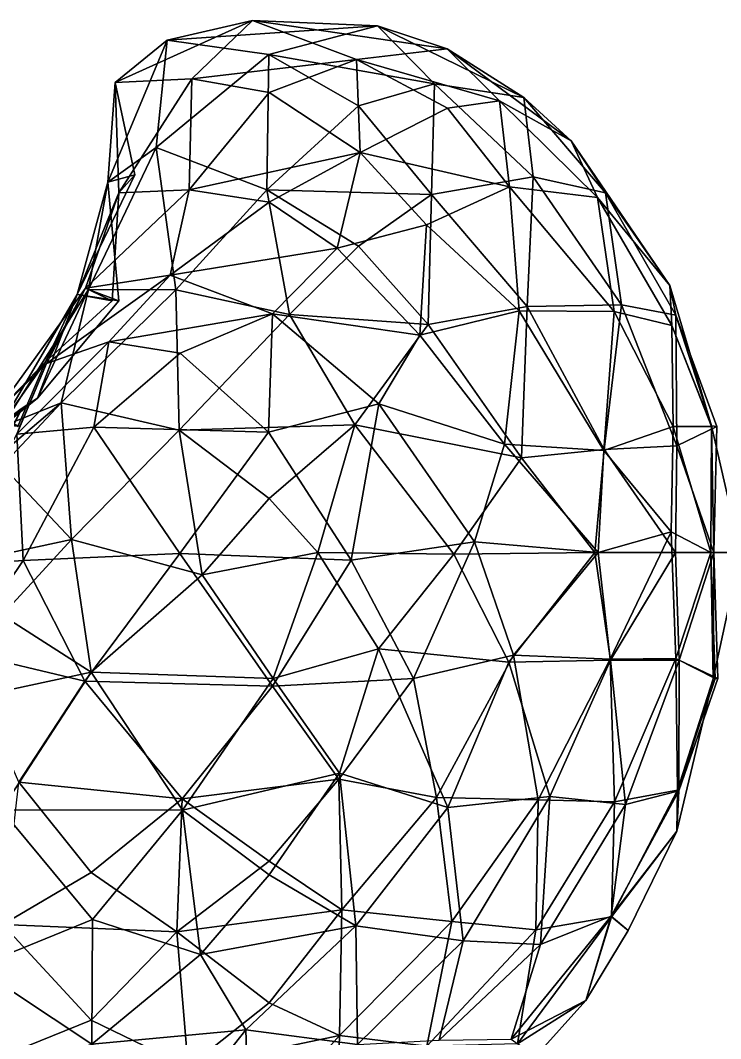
# Model space of a CAD drawing. Extents: x 290095 to 295679, y 4553756 to 4561441.
# Drawn here: x 293627.2 to 293726.3, y 4558285.8 to 4558429.9 of the extents above; entities that cross this region are included whole.
import ezdxf

# ---------------------------------------------------------------- set-up
doc = ezdxf.new("R2010")
doc.units = 0
doc.layers.add('Au_ppm_Pref_-_0_5', color=7, linetype='CONTINUOUS')

msp = doc.modelspace()

# ---------------------------------------------------------------- linework, layer by layer
at = {"layer": 'Au_ppm_Pref_-_0_5'}
for points in [[(293651.44, 4558421.61, 1852.44), (293640.59, 4558421.05, 1847.13), (293660.04, 4558429.86, 1847.47)], [(293640.59, 4558421.05, 1847.13), (293647.96, 4558427.05, 1841.19), (293660.04, 4558429.86, 1847.47)], [(293647.96, 4558427.05, 1841.19), (293677.73, 4558429.08, 1840.77), (293660.04, 4558429.86, 1847.47)], [(293651.44, 4558421.61, 1852.44), (293660.04, 4558429.86, 1847.47), (293674.72, 4558424.33, 1853.06)], [(293660.04, 4558429.86, 1847.47), (293677.73, 4558429.08, 1840.77), (293687.59, 4558425.83, 1847.13)], [(293660.04, 4558429.86, 1847.47), (293687.59, 4558425.83, 1847.13), (293674.72, 4558424.33, 1853.06)], [(293677.73, 4558429.08, 1840.77), (293647.96, 4558427.05, 1841.19), (293662.31, 4558425.05, 1835.81)], [(293662.31, 4558425.05, 1835.81), (293685.78, 4558420.9, 1836.04), (293677.73, 4558429.08, 1840.77)], [(293685.78, 4558420.9, 1836.04), (293698.42, 4558418.94, 1842.65), (293677.73, 4558429.08, 1840.77)], [(293677.73, 4558429.08, 1840.77), (293698.42, 4558418.94, 1842.65), (293687.59, 4558425.83, 1847.13)], [(293639.56, 4558406.95, 1841.19), (293646.37, 4558411.89, 1834.17), (293647.96, 4558427.05, 1841.19)], [(293639.56, 4558406.95, 1841.19), (293647.96, 4558427.05, 1841.19), (293640.59, 4558421.05, 1847.13)], [(293647.96, 4558427.05, 1841.19), (293646.37, 4558411.89, 1834.17), (293662.31, 4558425.05, 1835.81)], [(293674.72, 4558424.33, 1853.06), (293687.59, 4558425.83, 1847.13), (293695, 4558418.49, 1853.07)], [(293705.12, 4558412.8, 1847.99), (293695, 4558418.49, 1853.07), (293687.59, 4558425.83, 1847.13)], [(293698.42, 4558418.94, 1842.65), (293705.12, 4558412.8, 1847.99), (293687.59, 4558425.83, 1847.13)], [(293662.31, 4558425.05, 1835.81), (293646.37, 4558411.89, 1834.17), (293662.04, 4558405.89, 1829.83)], [(293651.44, 4558421.61, 1852.44), (293674.72, 4558424.33, 1853.06), (293662.4, 4558419.67, 1856.95)], [(293662.04, 4558405.89, 1829.83), (293675, 4558417.79, 1831.99), (293662.31, 4558425.05, 1835.81)], [(293685.78, 4558420.9, 1836.04), (293662.31, 4558425.05, 1835.81), (293675, 4558417.79, 1831.99)], [(293675.27, 4558411.18, 1860.21), (293662.4, 4558419.67, 1856.95), (293674.72, 4558424.33, 1853.06)], [(293687.6, 4558417.42, 1856.2), (293675.27, 4558411.18, 1860.21), (293674.72, 4558424.33, 1853.06)], [(293674.72, 4558424.33, 1853.06), (293695, 4558418.49, 1853.07), (293687.6, 4558417.42, 1856.2)], [(293639.56, 4558406.95, 1841.19), (293640.59, 4558421.05, 1847.13), (293643.37, 4558408.02, 1847.13)], [(293640.59, 4558421.05, 1847.13), (293651.44, 4558421.61, 1852.44), (293641.12, 4558405.46, 1852.04)], [(293643.37, 4558408.02, 1847.13), (293640.59, 4558421.05, 1847.13), (293641.12, 4558405.46, 1852.04)], [(293651.07, 4558405.87, 1859.1), (293641.12, 4558405.46, 1852.04), (293651.44, 4558421.61, 1852.44)], [(293651.07, 4558405.87, 1859.1), (293651.44, 4558421.61, 1852.44), (293662.4, 4558419.67, 1856.95)], [(293651.07, 4558405.87, 1859.1), (293662.4, 4558419.67, 1856.95), (293675.27, 4558411.18, 1860.21)], [(293685.78, 4558420.9, 1836.04), (293675, 4558417.79, 1831.99), (293685.37, 4558405.23, 1830.12)], [(293699.73, 4558407.73, 1835.36), (293685.78, 4558420.9, 1836.04), (293685.37, 4558405.23, 1830.12)], [(293699.73, 4558407.73, 1835.36), (293698.42, 4558418.94, 1842.65), (293685.78, 4558420.9, 1836.04)], [(293695, 4558418.49, 1853.07), (293696.38, 4558406.3, 1858.35), (293687.6, 4558417.42, 1856.2)], [(293695, 4558418.49, 1853.07), (293708.83, 4558404.8, 1851.73), (293696.38, 4558406.3, 1858.35)], [(293708.83, 4558404.8, 1851.73), (293695, 4558418.49, 1853.07), (293705.12, 4558412.8, 1847.99)], [(293699.73, 4558407.73, 1835.36), (293709.99, 4558405.48, 1842.3), (293698.42, 4558418.94, 1842.65)], [(293698.42, 4558418.94, 1842.65), (293709.99, 4558405.48, 1842.3), (293705.12, 4558412.8, 1847.99)], [(293662.04, 4558405.89, 1829.83), (293685.37, 4558405.23, 1830.12), (293675, 4558417.79, 1831.99)], [(293696.38, 4558406.3, 1858.35), (293675.27, 4558411.18, 1860.21), (293687.6, 4558417.42, 1856.2)], [(293709.99, 4558405.48, 1842.3), (293719.1, 4558392.33, 1848.09), (293705.12, 4558412.8, 1847.99)], [(293708.83, 4558404.8, 1851.73), (293705.12, 4558412.8, 1847.99), (293719.1, 4558392.33, 1848.09)], [(293646.37, 4558411.89, 1834.17), (293639.56, 4558406.95, 1841.19), (293636.8, 4558391.8, 1835.41)], [(293646.37, 4558411.89, 1834.17), (293636.8, 4558391.8, 1835.41), (293649.19, 4558391.72, 1828.32)], [(293662.04, 4558405.89, 1829.83), (293646.37, 4558411.89, 1834.17), (293649.19, 4558391.72, 1828.32)], [(293651.07, 4558405.87, 1859.1), (293675.27, 4558411.18, 1860.21), (293662.4, 4558404.15, 1863.66)], [(293662.4, 4558404.15, 1863.66), (293675.27, 4558411.18, 1860.21), (293672.02, 4558397.64, 1866.02)], [(293684.63, 4558400.92, 1863.98), (293672.02, 4558397.64, 1866.02), (293675.27, 4558411.18, 1860.21)], [(293684.63, 4558400.92, 1863.98), (293675.27, 4558411.18, 1860.21), (293696.38, 4558406.3, 1858.35)], [(293639.56, 4558406.95, 1841.19), (293643.37, 4558408.02, 1847.13), (293635.18, 4558391.08, 1847.19)], [(293641.12, 4558405.46, 1852.04), (293635.18, 4558391.08, 1847.19), (293643.37, 4558408.02, 1847.13)], [(293635.18, 4558391.08, 1847.19), (293641.08, 4558390.2, 1841.19), (293639.56, 4558406.95, 1841.19)], [(293641.08, 4558390.2, 1841.19), (293636.8, 4558391.8, 1835.41), (293639.56, 4558406.95, 1841.19)], [(293685.37, 4558405.23, 1830.12), (293698.91, 4558389.39, 1829.53), (293699.73, 4558407.73, 1835.36)], [(293712.26, 4558389.63, 1835.44), (293699.73, 4558407.73, 1835.36), (293698.91, 4558389.39, 1829.53)], [(293699.73, 4558407.73, 1835.36), (293712.26, 4558389.63, 1835.44), (293709.99, 4558405.48, 1842.3)], [(293640.17, 4558390.2, 1853.07), (293635.18, 4558391.08, 1847.19), (293641.12, 4558405.46, 1852.04)], [(293651.07, 4558405.87, 1859.1), (293648.37, 4558393.82, 1865.78), (293636.36, 4558391.96, 1858.97)], [(293651.07, 4558405.87, 1859.1), (293636.36, 4558391.96, 1858.97), (293641.12, 4558405.46, 1852.04)], [(293641.12, 4558405.46, 1852.04), (293636.36, 4558391.96, 1858.97), (293640.17, 4558390.2, 1853.07)], [(293651.07, 4558405.87, 1859.1), (293662.4, 4558404.15, 1863.66), (293648.37, 4558393.82, 1865.78)], [(293662.04, 4558405.89, 1829.83), (293649.19, 4558391.72, 1828.32), (293665.27, 4558388.24, 1825.38)], [(293665.27, 4558388.24, 1825.38), (293675, 4558397.89, 1826.75), (293662.04, 4558405.89, 1829.83)], [(293685.37, 4558405.23, 1830.12), (293662.04, 4558405.89, 1829.83), (293675, 4558397.89, 1826.75)], [(293684.88, 4558386.85, 1825.77), (293685.37, 4558405.23, 1830.12), (293675, 4558397.89, 1826.75)], [(293696.38, 4558406.3, 1858.35), (293697.77, 4558388.76, 1864.5), (293684.63, 4558400.92, 1863.98)], [(293684.88, 4558386.85, 1825.77), (293698.91, 4558389.39, 1829.53), (293685.37, 4558405.23, 1830.12)], [(293696.38, 4558406.3, 1858.35), (293711.2, 4558388.69, 1858.5), (293697.77, 4558388.76, 1864.5)], [(293696.38, 4558406.3, 1858.35), (293708.83, 4558404.8, 1851.73), (293711.2, 4558388.69, 1858.5)], [(293712.26, 4558389.63, 1835.44), (293719.95, 4558388.14, 1842.15), (293709.99, 4558405.48, 1842.3)], [(293709.99, 4558405.48, 1842.3), (293719.95, 4558388.14, 1842.15), (293719.1, 4558392.33, 1848.09)], [(293648.37, 4558393.82, 1865.78), (293662.4, 4558404.15, 1863.66), (293672.02, 4558397.64, 1866.02)], [(293708.83, 4558404.8, 1851.73), (293719.38, 4558386.68, 1853.07), (293711.2, 4558388.69, 1858.5)], [(293719.1, 4558392.33, 1848.09), (293719.38, 4558386.68, 1853.07), (293708.83, 4558404.8, 1851.73)], [(293684.63, 4558400.92, 1863.98), (293683.71, 4558385.33, 1869.33), (293672.02, 4558397.64, 1866.02)], [(293684.63, 4558400.92, 1863.98), (293697.77, 4558388.76, 1864.5), (293683.71, 4558385.33, 1869.33)], [(293662.83, 4558388.34, 1870.16), (293648.37, 4558393.82, 1865.78), (293672.02, 4558397.64, 1866.02)], [(293662.83, 4558388.34, 1870.16), (293672.02, 4558397.64, 1866.02), (293683.71, 4558385.33, 1869.33)], [(293665.27, 4558388.24, 1825.38), (293684.88, 4558386.85, 1825.77), (293675, 4558397.89, 1826.75)], [(293639.69, 4558384.38, 1870.12), (293630.88, 4558381.32, 1864.95), (293648.37, 4558393.82, 1865.78)], [(293630.88, 4558381.32, 1864.95), (293636.36, 4558391.96, 1858.97), (293648.37, 4558393.82, 1865.78)], [(293639.69, 4558384.38, 1870.12), (293648.37, 4558393.82, 1865.78), (293662.83, 4558388.34, 1870.16)], [(293719.95, 4558388.14, 1842.15), (293724.97, 4558372.5, 1847.13), (293719.1, 4558392.33, 1848.09)], [(293719.38, 4558386.68, 1853.07), (293719.1, 4558392.33, 1848.09), (293724.97, 4558372.5, 1847.13)], [(293623.37, 4558373.96, 1859.29), (293636.36, 4558391.96, 1858.97), (293630.88, 4558381.32, 1864.95)], [(293623.37, 4558373.96, 1859.29), (293630.7, 4558381.57, 1853.07), (293636.36, 4558391.96, 1858.97)], [(293629.57, 4558376.4, 1841.19), (293635.18, 4558391.08, 1847.19), (293624.44, 4558372.63, 1847.14)], [(293624.44, 4558372.63, 1847.14), (293635.18, 4558391.08, 1847.19), (293630.7, 4558381.57, 1853.07)], [(293629.57, 4558376.4, 1841.19), (293624.58, 4558372.41, 1835.24), (293636.8, 4558391.8, 1835.41)], [(293624.58, 4558372.41, 1835.24), (293632.95, 4558375.77, 1827.93), (293636.8, 4558391.8, 1835.41)], [(293629.57, 4558376.4, 1841.19), (293636.8, 4558391.8, 1835.41), (293641.08, 4558390.2, 1841.19)], [(293641.08, 4558390.2, 1841.19), (293635.18, 4558391.08, 1847.19), (293629.57, 4558376.4, 1841.19)], [(293636.36, 4558391.96, 1858.97), (293630.7, 4558381.57, 1853.07), (293640.17, 4558390.2, 1853.07)], [(293635.18, 4558391.08, 1847.19), (293640.17, 4558390.2, 1853.07), (293630.7, 4558381.57, 1853.07)], [(293636.8, 4558391.8, 1835.41), (293632.95, 4558375.77, 1827.93), (293649.19, 4558391.72, 1828.32)], [(293649.19, 4558391.72, 1828.32), (293632.95, 4558375.77, 1827.93), (293649.63, 4558371.9, 1823.81)], [(293665.27, 4558388.24, 1825.38), (293649.19, 4558391.72, 1828.32), (293649.63, 4558371.9, 1823.81)], [(293684.88, 4558386.85, 1825.77), (293698.1, 4558367.98, 1825.83), (293698.91, 4558389.39, 1829.53)], [(293709.81, 4558369.16, 1830.15), (293698.91, 4558389.39, 1829.53), (293698.1, 4558367.98, 1825.83)], [(293698.91, 4558389.39, 1829.53), (293709.81, 4558369.16, 1830.15), (293712.26, 4558389.63, 1835.44)], [(293709.81, 4558369.16, 1830.15), (293720.1, 4558369.67, 1835.92), (293712.26, 4558389.63, 1835.44)], [(293712.26, 4558389.63, 1835.44), (293720.1, 4558369.67, 1835.92), (293719.95, 4558388.14, 1842.15)], [(293639.69, 4558384.38, 1870.12), (293662.83, 4558388.34, 1870.16), (293649.8, 4558382.77, 1874.35)], [(293649.63, 4558371.9, 1823.81), (293674.5, 4558372.65, 1823.21), (293665.27, 4558388.24, 1825.38)], [(293662.83, 4558388.34, 1870.16), (293662.27, 4558371.6, 1876.45), (293649.8, 4558382.77, 1874.35)], [(293662.83, 4558388.34, 1870.16), (293677.89, 4558375.63, 1873.33), (293662.27, 4558371.6, 1876.45)], [(293662.83, 4558388.34, 1870.16), (293683.71, 4558385.33, 1869.33), (293677.89, 4558375.63, 1873.33)], [(293665.27, 4558388.24, 1825.38), (293674.5, 4558372.65, 1823.21), (293684.88, 4558386.85, 1825.77)], [(293683.71, 4558385.33, 1869.33), (293697.77, 4558388.76, 1864.5), (293695.69, 4558369.89, 1869.52)], [(293697.77, 4558388.76, 1864.5), (293709.73, 4558368.99, 1864.02), (293695.69, 4558369.89, 1869.52)], [(293697.77, 4558388.76, 1864.5), (293711.2, 4558388.69, 1858.5), (293709.73, 4558368.99, 1864.02)], [(293711.2, 4558388.69, 1858.5), (293719.58, 4558372.38, 1857.87), (293709.73, 4558368.99, 1864.02)], [(293711.2, 4558388.69, 1858.5), (293719.38, 4558386.68, 1853.07), (293719.58, 4558372.38, 1857.87)], [(293720.1, 4558369.67, 1835.92), (293725.72, 4558372.38, 1841.19), (293719.95, 4558388.14, 1842.15)], [(293719.95, 4558388.14, 1842.15), (293725.72, 4558372.38, 1841.19), (293724.97, 4558372.5, 1847.13)], [(293684.88, 4558386.85, 1825.77), (293674.5, 4558372.65, 1823.21), (293698.1, 4558367.98, 1825.83)], [(293719.38, 4558386.68, 1853.07), (293725, 4558372.38, 1853.07), (293719.58, 4558372.38, 1857.87)], [(293725, 4558372.38, 1853.07), (293719.38, 4558386.68, 1853.07), (293724.97, 4558372.5, 1847.13)], [(293683.71, 4558385.33, 1869.33), (293695.69, 4558369.89, 1869.52), (293677.89, 4558375.63, 1873.33)], [(293639.69, 4558384.38, 1870.12), (293637.55, 4558372.3, 1876.83), (293626.66, 4558371.33, 1870.57)], [(293639.69, 4558384.38, 1870.12), (293626.66, 4558371.33, 1870.57), (293630.88, 4558381.32, 1864.95)], [(293639.69, 4558384.38, 1870.12), (293649.8, 4558382.77, 1874.35), (293637.55, 4558372.3, 1876.83)], [(293649.8, 4558382.77, 1874.35), (293662.27, 4558371.6, 1876.45), (293637.55, 4558372.3, 1876.83)], [(293630.7, 4558381.57, 1853.07), (293623.37, 4558373.96, 1859.29), (293626.82, 4558372.38, 1853.07)], [(293627.1, 4558372.38, 1864.95), (293623.37, 4558373.96, 1859.29), (293630.88, 4558381.32, 1864.95)], [(293626.82, 4558372.38, 1853.07), (293624.44, 4558372.63, 1847.14), (293630.7, 4558381.57, 1853.07)], [(293627.1, 4558372.38, 1864.95), (293630.88, 4558381.32, 1864.95), (293626.66, 4558371.33, 1870.57)], [(293629.57, 4558376.4, 1841.19), (293624.44, 4558372.63, 1847.14), (293624.82, 4558373.06, 1844.52)], [(293624.58, 4558372.41, 1835.24), (293629.57, 4558376.4, 1841.19), (293624.96, 4558373.07, 1838.82)], [(293629.57, 4558376.4, 1841.19), (293624.82, 4558373.06, 1844.52), (293627.28, 4558374.89, 1841.3)], [(293624.96, 4558373.07, 1838.82), (293629.57, 4558376.4, 1841.19), (293627.35, 4558374.92, 1841.19)], [(293627.35, 4558374.92, 1841.19), (293629.57, 4558376.4, 1841.19), (293627.28, 4558374.89, 1841.3)], [(293624.58, 4558372.41, 1835.24), (293618.36, 4558363.38, 1829.31), (293632.95, 4558375.77, 1827.93)], [(293618.36, 4558363.38, 1829.31), (293624.6, 4558366.85, 1825.22), (293632.95, 4558375.77, 1827.93)], [(293624.6, 4558366.85, 1825.22), (293634.4, 4558356.39, 1822.2), (293632.95, 4558375.77, 1827.93)], [(293627.28, 4558374.89, 1841.3), (293624.82, 4558373.06, 1844.52), (293626.11, 4558372.38, 1841.19)], [(293626.11, 4558372.38, 1841.19), (293624.96, 4558373.07, 1838.82), (293627.35, 4558374.92, 1841.19)], [(293627.35, 4558374.92, 1841.19), (293627.28, 4558374.89, 1841.3), (293626.11, 4558372.38, 1841.19)], [(293649.63, 4558371.9, 1823.81), (293632.95, 4558375.77, 1827.93), (293634.4, 4558356.39, 1822.2)], [(293673.99, 4558353.5, 1876.38), (293662.27, 4558371.6, 1876.45), (293677.89, 4558375.63, 1873.33)], [(293673.99, 4558353.5, 1876.38), (293677.89, 4558375.63, 1873.33), (293691.45, 4558356.09, 1872.15)], [(293677.89, 4558375.63, 1873.33), (293695.69, 4558369.89, 1869.52), (293691.45, 4558356.09, 1872.15)], [(293627.56, 4558353.42, 1876.23), (293626.66, 4558371.33, 1870.57), (293637.55, 4558372.3, 1876.83)], [(293627.56, 4558353.42, 1876.23), (293637.55, 4558372.3, 1876.83), (293649.75, 4558354.45, 1879.58)], [(293649.75, 4558354.45, 1879.58), (293637.55, 4558372.3, 1876.83), (293662.27, 4558371.6, 1876.45)], [(293649.63, 4558371.9, 1823.81), (293662.4, 4558362.21, 1820.82), (293674.5, 4558372.65, 1823.21)], [(293662.4, 4558362.21, 1820.82), (293669.25, 4558354.56, 1820.14), (293674.5, 4558372.65, 1823.21)], [(293669.25, 4558354.56, 1820.14), (293688.53, 4558354.34, 1823.06), (293674.5, 4558372.65, 1823.21)], [(293674.5, 4558372.65, 1823.21), (293688.53, 4558354.34, 1823.06), (293698.1, 4558367.98, 1825.83)], [(293709.73, 4558368.99, 1864.02), (293719.58, 4558372.38, 1857.87), (293719.27, 4558357.49, 1859.76)], [(293719.27, 4558357.49, 1859.76), (293719.58, 4558372.38, 1857.87), (293724.9, 4558354.57, 1853.11)], [(293725, 4558372.38, 1853.07), (293724.9, 4558354.57, 1853.11), (293719.58, 4558372.38, 1857.87)], [(293720.1, 4558369.67, 1835.92), (293725.32, 4558354.56, 1841.18), (293725.72, 4558372.38, 1841.19)], [(293724.9, 4558354.57, 1853.11), (293725, 4558372.38, 1853.07), (293724.97, 4558372.5, 1847.13)], [(293724.97, 4558372.5, 1847.13), (293729.09, 4558354.56, 1847.13), (293724.9, 4558354.57, 1853.11)], [(293725.72, 4558372.38, 1841.19), (293725.32, 4558354.56, 1841.18), (293724.97, 4558372.5, 1847.13)], [(293724.97, 4558372.5, 1847.13), (293725.32, 4558354.56, 1841.18), (293729.09, 4558354.56, 1847.13)], [(293616.74, 4558352.71, 1869.64), (293626.66, 4558371.33, 1870.57), (293627.56, 4558353.42, 1876.23)], [(293649.63, 4558371.9, 1823.81), (293634.4, 4558356.39, 1822.2), (293652.88, 4558351.39, 1819.95)], [(293649.63, 4558371.9, 1823.81), (293652.88, 4558351.39, 1819.95), (293662.4, 4558362.21, 1820.82)], [(293662.27, 4558371.6, 1876.45), (293673.99, 4558353.5, 1876.38), (293649.75, 4558354.45, 1879.58)], [(293708.93, 4558354.56, 1866.32), (293691.45, 4558356.09, 1872.15), (293695.69, 4558369.89, 1869.52)], [(293695.69, 4558369.89, 1869.52), (293709.73, 4558368.99, 1864.02), (293708.93, 4558354.56, 1866.32)], [(293698.1, 4558367.98, 1825.83), (293708.49, 4558354.56, 1828.05), (293709.81, 4558369.16, 1830.15)], [(293709.81, 4558369.16, 1830.15), (293708.49, 4558354.56, 1828.05), (293719.89, 4558354.56, 1834.04)], [(293709.81, 4558369.16, 1830.15), (293719.89, 4558354.56, 1834.04), (293720.1, 4558369.67, 1835.92)], [(293720.1, 4558369.67, 1835.92), (293719.89, 4558354.56, 1834.04), (293725.32, 4558354.56, 1841.18)], [(293698.1, 4558367.98, 1825.83), (293688.53, 4558354.34, 1823.06), (293708.49, 4558354.56, 1828.05)], [(293719.27, 4558357.49, 1859.76), (293708.93, 4558354.56, 1866.32), (293709.73, 4558368.99, 1864.02)], [(293624.6, 4558366.85, 1825.22), (293611.39, 4558351.47, 1823.86), (293634.4, 4558356.39, 1822.2)], [(293652.88, 4558351.39, 1819.95), (293669.25, 4558354.56, 1820.14), (293662.4, 4558362.21, 1820.82)], [(293611.39, 4558351.47, 1823.86), (293624.6, 4558345.69, 1820.39), (293634.4, 4558356.39, 1822.2)], [(293637.2, 4558337.63, 1819.22), (293634.4, 4558356.39, 1822.2), (293624.6, 4558345.69, 1820.39)], [(293652.88, 4558351.39, 1819.95), (293634.4, 4558356.39, 1822.2), (293637.2, 4558337.63, 1819.22)], [(293710.62, 4558339.47, 1864.22), (293708.93, 4558354.56, 1866.32), (293719.27, 4558357.49, 1859.76)], [(293719.95, 4558339.58, 1858.32), (293710.62, 4558339.47, 1864.22), (293719.27, 4558357.49, 1859.76)], [(293719.95, 4558339.58, 1858.32), (293719.27, 4558357.49, 1859.76), (293724.9, 4558354.57, 1853.11)], [(293673.99, 4558353.5, 1876.38), (293691.45, 4558356.09, 1872.15), (293682.83, 4558336.75, 1874.58)], [(293696.94, 4558340.03, 1870.16), (293682.83, 4558336.75, 1874.58), (293691.45, 4558356.09, 1872.15)], [(293696.94, 4558340.03, 1870.16), (293691.45, 4558356.09, 1872.15), (293708.93, 4558354.56, 1866.32)], [(293618.84, 4558340.54, 1872.34), (293616.74, 4558352.71, 1869.64), (293627.56, 4558353.42, 1876.23)], [(293618.84, 4558340.54, 1872.34), (293627.56, 4558353.42, 1876.23), (293636.3, 4558336.39, 1877.46)], [(293627.56, 4558353.42, 1876.23), (293649.75, 4558354.45, 1879.58), (293636.3, 4558336.39, 1877.46)], [(293649.75, 4558354.45, 1879.58), (293662.84, 4558335.68, 1877.25), (293636.3, 4558336.39, 1877.46)], [(293662.84, 4558335.68, 1877.25), (293649.75, 4558354.45, 1879.58), (293673.99, 4558353.5, 1876.38)], [(293652.88, 4558351.39, 1819.95), (293662.96, 4558336.75, 1819.35), (293669.25, 4558354.56, 1820.14)], [(293682.83, 4558336.75, 1874.58), (293662.84, 4558335.68, 1877.25), (293673.99, 4558353.5, 1876.38)], [(293677.84, 4558340.94, 1820.63), (293669.25, 4558354.56, 1820.14), (293662.96, 4558336.75, 1819.35)], [(293669.25, 4558354.56, 1820.14), (293677.84, 4558340.94, 1820.63), (293688.53, 4558354.34, 1823.06)], [(293677.84, 4558340.94, 1820.63), (293696.31, 4558339.05, 1824.55), (293688.53, 4558354.34, 1823.06)], [(293708.49, 4558354.56, 1828.05), (293688.53, 4558354.34, 1823.06), (293696.31, 4558339.05, 1824.55)], [(293696.31, 4558339.05, 1824.55), (293710.67, 4558339.32, 1829.96), (293708.49, 4558354.56, 1828.05)], [(293710.62, 4558339.47, 1864.22), (293696.94, 4558340.03, 1870.16), (293708.93, 4558354.56, 1866.32)], [(293719.89, 4558354.56, 1834.04), (293708.49, 4558354.56, 1828.05), (293710.67, 4558339.32, 1829.96)], [(293720.41, 4558339.35, 1835.89), (293719.89, 4558354.56, 1834.04), (293710.67, 4558339.32, 1829.96)], [(293719.89, 4558354.56, 1834.04), (293720.41, 4558339.35, 1835.89), (293725.32, 4558354.56, 1841.18)], [(293724.9, 4558354.57, 1853.11), (293725.49, 4558336.75, 1853.07), (293719.95, 4558339.58, 1858.32)], [(293720.41, 4558339.35, 1835.89), (293725.88, 4558336.75, 1841.19), (293725.32, 4558354.56, 1841.18)], [(293729.09, 4558354.56, 1847.13), (293725.23, 4558336.7, 1847.13), (293724.9, 4558354.57, 1853.11)], [(293724.9, 4558354.57, 1853.11), (293725.23, 4558336.7, 1847.13), (293725.49, 4558336.75, 1853.07)], [(293725.23, 4558336.7, 1847.13), (293729.09, 4558354.56, 1847.13), (293725.32, 4558354.56, 1841.18)], [(293725.32, 4558354.56, 1841.18), (293725.88, 4558336.75, 1841.19), (293725.23, 4558336.7, 1847.13)], [(293652.88, 4558351.39, 1819.95), (293637.2, 4558337.63, 1819.22), (293662.96, 4558336.75, 1819.35)], [(293624.6, 4558345.69, 1820.39), (293614.6, 4558332.79, 1819.98), (293637.2, 4558337.63, 1819.22)], [(293618.84, 4558340.54, 1872.34), (293636.3, 4558336.39, 1877.46), (293626.97, 4558322.06, 1874.67)], [(293662.96, 4558336.75, 1819.35), (293672.34, 4558323.34, 1820.16), (293677.84, 4558340.94, 1820.63)], [(293687.65, 4558318.49, 1824.27), (293677.84, 4558340.94, 1820.63), (293672.34, 4558323.34, 1820.16)], [(293687.65, 4558318.49, 1824.27), (293696.31, 4558339.05, 1824.55), (293677.84, 4558340.94, 1820.63)], [(293696.94, 4558340.03, 1870.16), (293686.06, 4558319.89, 1870.63), (293682.83, 4558336.75, 1874.58)], [(293696.94, 4558340.03, 1870.16), (293700.45, 4558319.59, 1865.42), (293686.06, 4558319.89, 1870.63)], [(293687.65, 4558318.49, 1824.27), (293702.12, 4558320.07, 1828.78), (293696.31, 4558339.05, 1824.55)], [(293696.31, 4558339.05, 1824.55), (293702.12, 4558320.07, 1828.78), (293710.67, 4558339.32, 1829.96)], [(293696.94, 4558340.03, 1870.16), (293710.62, 4558339.47, 1864.22), (293700.45, 4558319.59, 1865.42)], [(293711.28, 4558319.29, 1859.45), (293700.45, 4558319.59, 1865.42), (293710.62, 4558339.47, 1864.22)], [(293702.12, 4558320.07, 1828.78), (293712.82, 4558318.93, 1835.25), (293710.67, 4558339.32, 1829.96)], [(293710.62, 4558339.47, 1864.22), (293719.95, 4558339.58, 1858.32), (293711.28, 4558319.29, 1859.45)], [(293710.67, 4558339.32, 1829.96), (293712.82, 4558318.93, 1835.25), (293720.41, 4558339.35, 1835.89)], [(293720.16, 4558320.96, 1852.18), (293711.28, 4558319.29, 1859.45), (293719.95, 4558339.58, 1858.32)], [(293720.41, 4558339.35, 1835.89), (293712.82, 4558318.93, 1835.25), (293720.38, 4558320.85, 1842.06)], [(293725.49, 4558336.75, 1853.07), (293720.16, 4558320.96, 1852.18), (293719.95, 4558339.58, 1858.32)], [(293720.41, 4558339.35, 1835.89), (293720.38, 4558320.85, 1842.06), (293725.88, 4558336.75, 1841.19)], [(293637.2, 4558337.63, 1819.22), (293614.6, 4558332.79, 1819.98), (293624.51, 4558318.17, 1819.09)], [(293624.51, 4558318.17, 1819.09), (293650.12, 4558318.1, 1818.92), (293637.2, 4558337.63, 1819.22)], [(293637.2, 4558337.63, 1819.22), (293650.12, 4558318.1, 1818.92), (293662.96, 4558336.75, 1819.35)], [(293626.97, 4558322.06, 1874.67), (293636.3, 4558336.39, 1877.46), (293650.07, 4558319.7, 1875.57)], [(293636.3, 4558336.39, 1877.46), (293662.84, 4558335.68, 1877.25), (293650.07, 4558319.7, 1875.57)], [(293662.96, 4558336.75, 1819.35), (293650.12, 4558318.1, 1818.92), (293672.34, 4558323.34, 1820.16)], [(293672.26, 4558322.49, 1874.35), (293662.84, 4558335.68, 1877.25), (293682.83, 4558336.75, 1874.58)], [(293686.06, 4558319.89, 1870.63), (293672.26, 4558322.49, 1874.35), (293682.83, 4558336.75, 1874.58)], [(293720.38, 4558320.85, 1842.06), (293720.07, 4558315.13, 1847.13), (293725.23, 4558336.7, 1847.13)], [(293725.23, 4558336.7, 1847.13), (293720.07, 4558315.13, 1847.13), (293720.16, 4558320.96, 1852.18)], [(293720.16, 4558320.96, 1852.18), (293725.49, 4558336.75, 1853.07), (293725.23, 4558336.7, 1847.13)], [(293725.88, 4558336.75, 1841.19), (293720.38, 4558320.85, 1842.06), (293725.23, 4558336.7, 1847.13)], [(293650.07, 4558319.7, 1875.57), (293662.84, 4558335.68, 1877.25), (293672.26, 4558322.49, 1874.35)], [(293650.12, 4558318.1, 1818.92), (293662.4, 4558308.96, 1820.05), (293672.34, 4558323.34, 1820.16)], [(293674.64, 4558301.74, 1823.98), (293672.34, 4558323.34, 1820.16), (293662.4, 4558308.96, 1820.05)], [(293674.64, 4558301.74, 1823.98), (293687.65, 4558318.49, 1824.27), (293672.34, 4558323.34, 1820.16)], [(293626.97, 4558322.06, 1874.67), (293637.2, 4558309.28, 1874.1), (293624.66, 4558301.94, 1870.35)], [(293626.97, 4558322.06, 1874.67), (293650.07, 4558319.7, 1875.57), (293637.2, 4558309.28, 1874.1)], [(293650.07, 4558319.7, 1875.57), (293672.26, 4558322.49, 1874.35), (293662.4, 4558310.9, 1873.56)], [(293672.66, 4558304.04, 1870.02), (293662.4, 4558310.9, 1873.56), (293672.26, 4558322.49, 1874.35)], [(293686.06, 4558319.89, 1870.63), (293672.66, 4558304.04, 1870.02), (293672.26, 4558322.49, 1874.35)], [(293720.38, 4558320.85, 1842.06), (293712.82, 4558318.93, 1835.25), (293710.78, 4558303.11, 1842.01)], [(293720.38, 4558320.85, 1842.06), (293710.78, 4558303.11, 1842.01), (293720.07, 4558315.13, 1847.13)], [(293711.28, 4558319.29, 1859.45), (293720.16, 4558320.96, 1852.18), (293710.83, 4558303.05, 1852.28)], [(293720.07, 4558315.13, 1847.13), (293710.83, 4558303.05, 1852.28), (293720.16, 4558320.96, 1852.18)], [(293637.2, 4558309.28, 1874.1), (293650.07, 4558319.7, 1875.57), (293649.31, 4558300.92, 1871.29)], [(293650.07, 4558319.7, 1875.57), (293662.4, 4558310.9, 1873.56), (293649.31, 4558300.92, 1871.29)], [(293686.06, 4558319.89, 1870.63), (293688.21, 4558302.37, 1864.91), (293672.66, 4558304.04, 1870.02)], [(293686.06, 4558319.89, 1870.63), (293700.45, 4558319.59, 1865.42), (293688.21, 4558302.37, 1864.91)], [(293687.65, 4558318.49, 1824.27), (293689.85, 4558299.62, 1828.79), (293702.12, 4558320.07, 1828.78)], [(293688.21, 4558302.37, 1864.91), (293700.45, 4558319.59, 1865.42), (293700.13, 4558301.21, 1859.1)], [(293689.85, 4558299.62, 1828.79), (293700.76, 4558299.1, 1835.53), (293702.12, 4558320.07, 1828.78)], [(293700.45, 4558319.59, 1865.42), (293711.28, 4558319.29, 1859.45), (293700.13, 4558301.21, 1859.1)], [(293711.28, 4558319.29, 1859.45), (293710.83, 4558303.05, 1852.28), (293700.13, 4558301.21, 1859.1)], [(293702.12, 4558320.07, 1828.78), (293700.76, 4558299.1, 1835.53), (293712.82, 4558318.93, 1835.25)], [(293700.76, 4558299.1, 1835.53), (293710.78, 4558303.11, 1842.01), (293712.82, 4558318.93, 1835.25)], [(293624.51, 4558318.17, 1819.09), (293620.8, 4558295.89, 1821.73), (293637.38, 4558302.66, 1819.8)], [(293624.51, 4558318.17, 1819.09), (293637.38, 4558302.66, 1819.8), (293650.12, 4558318.1, 1818.92)], [(293650.12, 4558318.1, 1818.92), (293637.38, 4558302.66, 1819.8), (293652.67, 4558297.72, 1820.89)], [(293650.12, 4558318.1, 1818.92), (293652.67, 4558297.72, 1820.89), (293662.4, 4558308.96, 1820.05)], [(293687.65, 4558318.49, 1824.27), (293674.64, 4558301.74, 1823.98), (293689.85, 4558299.62, 1828.79)], [(293713.2, 4558301.11, 1847.13), (293720.07, 4558315.13, 1847.13), (293710.78, 4558303.11, 1842.01)], [(293710.83, 4558303.05, 1852.28), (293720.07, 4558315.13, 1847.13), (293713.2, 4558301.11, 1847.13)], [(293672.66, 4558304.04, 1870.02), (293649.31, 4558300.92, 1871.29), (293662.4, 4558310.9, 1873.56)], [(293624.66, 4558301.94, 1870.35), (293637.2, 4558309.28, 1874.1), (293649.31, 4558300.92, 1871.29)], [(293674.64, 4558301.74, 1823.98), (293662.4, 4558308.96, 1820.05), (293652.67, 4558297.72, 1820.89)], [(293662.4, 4558290.86, 1868.36), (293649.31, 4558300.92, 1871.29), (293672.66, 4558304.04, 1870.02)], [(293662.4, 4558290.86, 1868.36), (293672.66, 4558304.04, 1870.02), (293672.33, 4558286.25, 1863.81)], [(293688.21, 4558302.37, 1864.91), (293672.33, 4558286.25, 1863.81), (293672.66, 4558304.04, 1870.02)], [(293710.78, 4558303.11, 1842.01), (293700.76, 4558299.1, 1835.53), (293696.61, 4558285.7, 1842.29)], [(293707.21, 4558291.2, 1847.13), (293710.78, 4558303.11, 1842.01), (293696.61, 4558285.7, 1842.29)], [(293697.52, 4558285.07, 1852.24), (293700.13, 4558301.21, 1859.1), (293710.83, 4558303.05, 1852.28)], [(293697.52, 4558285.07, 1852.24), (293710.83, 4558303.05, 1852.28), (293707.21, 4558291.2, 1847.13)], [(293707.21, 4558291.2, 1847.13), (293713.2, 4558301.11, 1847.13), (293710.78, 4558303.11, 1842.01)], [(293713.2, 4558301.11, 1847.13), (293707.21, 4558291.2, 1847.13), (293710.83, 4558303.05, 1852.28)], [(293637.27, 4558284.99, 1823.89), (293637.38, 4558302.66, 1819.8), (293620.8, 4558295.89, 1821.73)], [(293624.66, 4558301.94, 1870.35), (293637.2, 4558288.43, 1869.17), (293626.23, 4558283.96, 1864.85)], [(293624.66, 4558301.94, 1870.35), (293649.31, 4558300.92, 1871.29), (293637.2, 4558288.43, 1869.17)], [(293637.38, 4558302.66, 1819.8), (293637.27, 4558284.99, 1823.89), (293652.67, 4558297.72, 1820.89)], [(293659.08, 4558287.03, 1824.52), (293674.64, 4558301.74, 1823.98), (293652.67, 4558297.72, 1820.89)], [(293659.08, 4558287.03, 1824.52), (293674.88, 4558284.95, 1829.47), (293674.64, 4558301.74, 1823.98)], [(293672.33, 4558286.25, 1863.81), (293688.21, 4558302.37, 1864.91), (293684.7, 4558284.75, 1858.4)], [(293674.64, 4558301.74, 1823.98), (293674.88, 4558284.95, 1829.47), (293689.85, 4558299.62, 1828.79)], [(293684.7, 4558284.75, 1858.4), (293688.21, 4558302.37, 1864.91), (293700.13, 4558301.21, 1859.1)], [(293637.2, 4558288.43, 1869.17), (293649.31, 4558300.92, 1871.29), (293650.93, 4558281.75, 1865.47)], [(293649.31, 4558300.92, 1871.29), (293662.4, 4558290.86, 1868.36), (293650.93, 4558281.75, 1865.47)], [(293684.7, 4558284.75, 1858.4), (293700.13, 4558301.21, 1859.1), (293697.52, 4558285.07, 1852.24)], [(293689.85, 4558299.62, 1828.79), (293674.88, 4558284.95, 1829.47), (293686.42, 4558285.58, 1834.98)], [(293689.85, 4558299.62, 1828.79), (293686.42, 4558285.58, 1834.98), (293700.76, 4558299.1, 1835.53)], [(293686.42, 4558285.58, 1834.98), (293696.61, 4558285.7, 1842.29), (293700.76, 4558299.1, 1835.53)], [(293637.27, 4558284.99, 1823.89), (293659.08, 4558287.03, 1824.52), (293652.67, 4558297.72, 1820.89)], [(293637.27, 4558284.99, 1823.89), (293620.8, 4558295.89, 1821.73), (293619.74, 4558279.64, 1827.96)], [(293672.33, 4558286.25, 1863.81), (293650.93, 4558281.75, 1865.47), (293662.4, 4558290.86, 1868.36)], [(293696.61, 4558285.7, 1842.29), (293700.07, 4558283.29, 1847.13), (293707.21, 4558291.2, 1847.13)], [(293707.21, 4558291.2, 1847.13), (293700.07, 4558283.29, 1847.13), (293697.52, 4558285.07, 1852.24)], [(293626.23, 4558283.96, 1864.85), (293637.2, 4558288.43, 1869.17), (293650.93, 4558281.75, 1865.47)], [(293637.27, 4558284.99, 1823.89), (293649.8, 4558275.28, 1826.64), (293659.08, 4558287.03, 1824.52)], [(293659.08, 4558287.03, 1824.52), (293649.8, 4558275.28, 1826.64), (293659.53, 4558272.57, 1830.33)], [(293659.08, 4558287.03, 1824.52), (293659.53, 4558272.57, 1830.33), (293674.88, 4558284.95, 1829.47)], [(293662.4, 4558275.07, 1861.75), (293650.93, 4558281.75, 1865.47), (293672.33, 4558286.25, 1863.81)], [(293671.95, 4558273.78, 1857.68), (293662.4, 4558275.07, 1861.75), (293672.33, 4558286.25, 1863.81)], [(293684.7, 4558284.75, 1858.4), (293671.95, 4558273.78, 1857.68), (293672.33, 4558286.25, 1863.81)]]:
    msp.add_3dface(points, dxfattribs=at)

doc.saveas('drawing.dxf')
